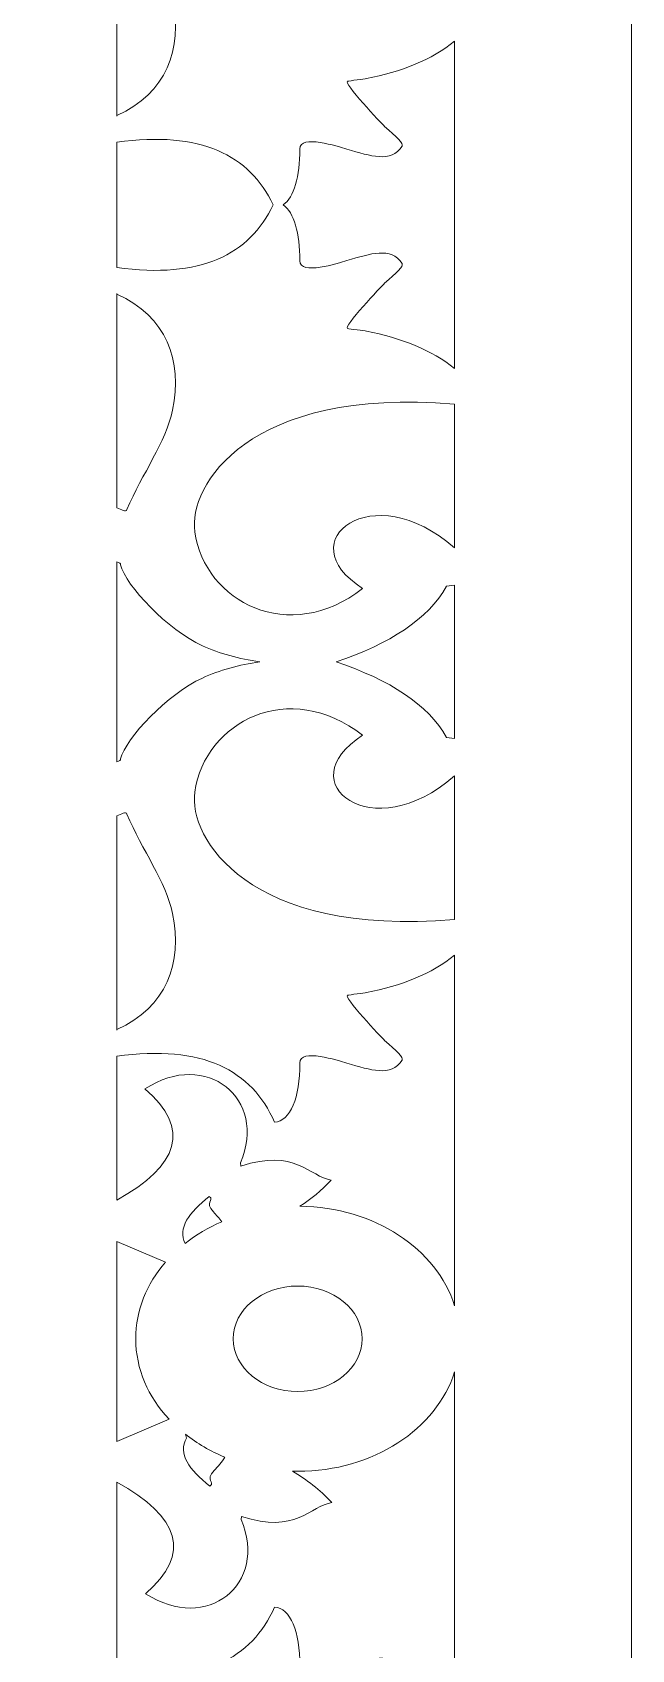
# Model space of a CAD drawing. Header units: centimetres. Extents: x -11.7 to 11.7, y -11.4 to 11.4.
# Drawn here: x 9.8 to 11.73, y -5.45 to -0.24 of the extents above; entities that cross this region are included whole.
import ezdxf

# ---------------------------------------------------------------- set-up
doc = ezdxf.new("R2010")
doc.units = ezdxf.units.CM
doc.header["$MEASUREMENT"] = 0
doc.layers.add('Layer 1', color=7, linetype='Continuous')

msp = doc.modelspace()

# ---------------------------------------------------------------- linework, layer by layer
at = {"layer": 'Layer 1', "lineweight": 9}
for points, knots in [([(0.34511, 11.38151), (0.34511, 11.38151), (11.72662, 11.38151), (11.72662, 11.38151), (11.72662, 11.38151), (11.72662, 11.38151), (11.72662, 11.38151), (11.72662, 11.38151), (11.72662, -11.38151), (11.72662, -11.38151), (11.72662, -11.38151), (11.72662, -11.38151), (11.72662, -11.38151), (11.72662, -11.38151), (0.34511, -11.38151), (0.34511, -11.38151), (0.34511, -11.38151), (0.34511, -11.38151), (0.34511, -11.38151), (0.34511, -11.38151), (0.34511, 11.38151), (0.34511, 11.38151)], [0, 0, 0, 0, 0.1428571, 0.1428571, 0.1428571, 0.2857143, 0.2857143, 0.2857143, 0.4285714, 0.4285714, 0.4285714, 0.5714286, 0.5714286, 0.5714286, 0.7142857, 0.7142857, 0.7142857, 0.8571429, 0.8571429, 0.8571429, 1, 1, 1, 1]), ([(10.06768, 0.18224), (10.06768, 0.18224), (10.06768, -0.50925), (10.06768, -0.50925), (10.06768, -0.50925), (10.06768, -0.50925), (10.06768, -0.50925), (10.06768, -0.50925), (10.06855, -0.50647), (10.06855, -0.50647), (10.06855, -0.50647), (10.06855, -0.50647), (10.06855, -0.50647), (10.22758, -0.43672), (10.28126, -0.29239), (10.24744, -0.13302), (10.24744, -0.13302), (10.24744, -0.13302), (10.24744, -0.13302), (10.22566, -0.03037), (10.15045, 0.07129), (10.10077, 0.18738), (10.10077, 0.18738), (10.10077, 0.18738), (10.10077, 0.18738), (10.09676, 0.19675), (10.08305, 0.18771), (10.06768, 0.18224)], [0, 0, 0, 0, 0.1111111, 0.1111111, 0.1111111, 0.2222222, 0.2222222, 0.2222222, 0.3333333, 0.3333333, 0.3333333, 0.4444444, 0.4444444, 0.4444444, 0.5555556, 0.5555556, 0.5555556, 0.6666667, 0.6666667, 0.6666667, 0.7777778, 0.7777778, 0.7777778, 0.8888889, 0.8888889, 0.8888889, 1, 1, 1, 1]), ([(11.15629, -0.26755), (11.15629, -0.26755), (11.15629, -1.32196), (11.15629, -1.32196), (11.15629, -1.32196), (11.15629, -1.32196), (11.15629, -1.32196), (11.08416, -1.26347), (10.98349, -1.22274), (10.87197, -1.202), (10.87197, -1.202), (10.87197, -1.202), (10.87197, -1.202), (10.86504, -1.20071), (10.81884, -1.19446), (10.81173, -1.19331), (10.81173, -1.19331), (10.81173, -1.19331), (10.81173, -1.19331), (10.79441, -1.19051), (10.92177, -1.05568), (10.93086, -1.04753), (10.93086, -1.04753), (10.93086, -1.04753), (10.93086, -1.04753), (10.96851, -1.0138), (10.99313, -0.9932), (10.98698, -0.98374), (10.98698, -0.98374), (10.98698, -0.98374), (10.98698, -0.98374), (10.9513, -0.92886), (10.88588, -0.95213), (10.80953, -0.97422), (10.80953, -0.97422), (10.80953, -0.97422), (10.80953, -0.97422), (10.78129, -0.98239), (10.65746, -1.02338), (10.65783, -0.97489), (10.65783, -0.97489), (10.65783, -0.97489), (10.65783, -0.97489), (10.65849, -0.8857), (10.63808, -0.8197), (10.60451, -0.79476), (10.60451, -0.79476), (10.60451, -0.79476), (10.60451, -0.79476), (10.63808, -0.76981), (10.6585, -0.70382), (10.65783, -0.61463), (10.65783, -0.61463), (10.65783, -0.61463), (10.65783, -0.61463), (10.65746, -0.56613), (10.78129, -0.60712), (10.80953, -0.61529), (10.80953, -0.61529), (10.80953, -0.6153), (10.80953, -0.6153), (10.88588, -0.63738), (10.9513, -0.66066), (10.98698, -0.60577), (10.98698, -0.60577), (10.98698, -0.60577), (10.98698, -0.60577), (10.99313, -0.59631), (10.96851, -0.57572), (10.93086, -0.54198), (10.93086, -0.54198), (10.93086, -0.54198), (10.93086, -0.54198), (10.92177, -0.53384), (10.79441, -0.399), (10.81173, -0.39621), (10.81173, -0.39621), (10.81173, -0.39621), (10.81173, -0.39621), (10.81884, -0.39506), (10.86504, -0.38881), (10.87197, -0.38752), (10.87197, -0.38752), (10.87197, -0.38752), (10.87197, -0.38752), (10.98349, -0.36677), (11.08416, -0.32605), (11.15629, -0.26755)], [0, 0, 0, 0, 0.0344828, 0.0344828, 0.0344828, 0.0689655, 0.0689655, 0.0689655, 0.1034483, 0.1034483, 0.1034483, 0.137931, 0.137931, 0.137931, 0.1724138, 0.1724138, 0.1724138, 0.2068966, 0.2068966, 0.2068966, 0.2413793, 0.2413793, 0.2413793, 0.2758621, 0.2758621, 0.2758621, 0.3103448, 0.3103448, 0.3103448, 0.3448276, 0.3448276, 0.3448276, 0.3793103, 0.3793103, 0.3793103, 0.4137931, 0.4137931, 0.4137931, 0.4482759, 0.4482759, 0.4482759, 0.4827586, 0.4827586, 0.4827586, 0.5172414, 0.5172414, 0.5172414, 0.5517241, 0.5517241, 0.5517241, 0.5862069, 0.5862069, 0.5862069, 0.6206897, 0.6206897, 0.6206897, 0.6551724, 0.6551724, 0.6551724, 0.6896552, 0.6896552, 0.6896552, 0.7241379, 0.7241379, 0.7241379, 0.7586207, 0.7586207, 0.7586207, 0.7931034, 0.7931034, 0.7931034, 0.8275862, 0.8275862, 0.8275862, 0.862069, 0.862069, 0.862069, 0.8965517, 0.8965517, 0.8965517, 0.9310345, 0.9310345, 0.9310345, 0.9655172, 0.9655172, 0.9655172, 1, 1, 1, 1]), ([(10.57146, -0.79475), (10.49577, -0.63456), (10.33961, -0.55539), (10.06768, -0.59278), (10.06768, -0.59278), (10.06768, -0.59278), (10.06768, -0.59278), (10.06768, -0.59278), (10.06768, -0.99673), (10.06768, -0.99673), (10.06768, -0.99673), (10.06768, -0.99673), (10.06768, -0.99673), (10.33961, -1.03413), (10.49577, -0.95495), (10.57146, -0.79475)], [0, 0, 0, 0, 0.2, 0.2, 0.2, 0.4, 0.4, 0.4, 0.6, 0.6, 0.6, 0.8, 0.8, 0.8, 1, 1, 1, 1]), ([(10.06768, -1.08027), (10.06768, -1.08027), (10.06768, -1.77175), (10.06768, -1.77175), (10.06768, -1.77175), (10.06768, -1.77175), (10.06768, -1.77175), (10.08305, -1.77723), (10.09676, -1.78626), (10.10077, -1.77689), (10.10077, -1.77689), (10.10077, -1.77689), (10.10077, -1.77689), (10.15045, -1.6608), (10.22566, -1.55914), (10.24744, -1.4565), (10.24744, -1.4565), (10.24744, -1.4565), (10.24744, -1.4565), (10.28126, -1.29713), (10.22758, -1.1528), (10.06855, -1.08305), (10.06855, -1.08305), (10.06855, -1.08305), (10.06855, -1.08305), (10.06855, -1.08305), (10.06768, -1.08027), (10.06768, -1.08027)], [0, 0, 0, 0, 0.1111111, 0.1111111, 0.1111111, 0.2222222, 0.2222222, 0.2222222, 0.3333333, 0.3333333, 0.3333333, 0.4444444, 0.4444444, 0.4444444, 0.5555556, 0.5555556, 0.5555556, 0.6666667, 0.6666667, 0.6666667, 0.7777778, 0.7777778, 0.7777778, 0.8888889, 0.8888889, 0.8888889, 1, 1, 1, 1]), ([(11.15629, -1.43759), (11.15629, -1.43759), (11.15629, -1.90064), (11.15629, -1.90064), (11.15629, -1.90064), (11.15629, -1.90064), (11.15629, -1.90064), (10.89288, -1.66683), (10.61748, -1.87727), (10.86005, -2.03124), (10.86005, -2.03124), (10.86005, -2.03124), (10.86005, -2.03124), (10.62363, -2.21589), (10.35192, -2.07535), (10.31938, -1.84826), (10.31938, -1.84826), (10.31938, -1.84826), (10.31938, -1.84826), (10.29829, -1.70113), (10.49056, -1.37975), (11.15629, -1.43759)], [0, 0, 0, 0, 0.1428571, 0.1428571, 0.1428571, 0.2857143, 0.2857143, 0.2857143, 0.4285714, 0.4285714, 0.4285714, 0.5714286, 0.5714286, 0.5714286, 0.7142857, 0.7142857, 0.7142857, 0.8571429, 0.8571429, 0.8571429, 1, 1, 1, 1]), ([(10.06768, -1.94527), (10.06768, -1.94527), (10.06768, -2.59042), (10.06768, -2.59042), (10.06768, -2.59042), (10.06768, -2.59042), (10.06768, -2.59042), (10.07538, -2.5873), (10.08158, -2.58415), (10.07988, -2.58096), (10.07988, -2.58096), (10.07988, -2.58096), (10.07988, -2.58096), (10.09672, -2.51299), (10.23249, -2.37084), (10.34372, -2.31988), (10.34372, -2.31988), (10.34372, -2.31988), (10.34372, -2.31988), (10.39919, -2.29447), (10.46173, -2.27723), (10.52861, -2.26784), (10.52861, -2.26784), (10.52861, -2.26784), (10.52861, -2.26784), (10.46173, -2.25846), (10.39919, -2.24122), (10.34372, -2.21581), (10.34372, -2.21581), (10.34372, -2.21581), (10.34372, -2.21581), (10.23249, -2.16485), (10.09672, -2.02269), (10.07988, -1.95473), (10.07988, -1.95473), (10.07988, -1.95473), (10.07988, -1.95473), (10.08158, -1.95154), (10.07538, -1.94839), (10.06768, -1.94527)], [0, 0, 0, 0, 0.0769231, 0.0769231, 0.0769231, 0.1538462, 0.1538462, 0.1538462, 0.2307692, 0.2307692, 0.2307692, 0.3076923, 0.3076923, 0.3076923, 0.3846154, 0.3846154, 0.3846154, 0.4615385, 0.4615385, 0.4615385, 0.5384615, 0.5384615, 0.5384615, 0.6153846, 0.6153846, 0.6153846, 0.6923077, 0.6923077, 0.6923077, 0.7692308, 0.7692308, 0.7692308, 0.8461538, 0.8461538, 0.8461538, 0.9230769, 0.9230769, 0.9230769, 1, 1, 1, 1]), ([(11.15629, -2.02069), (11.15629, -2.02069), (11.15629, -2.515), (11.15629, -2.515), (11.15629, -2.515), (11.15629, -2.515), (11.15629, -2.515), (11.15629, -2.515), (11.1305, -2.51141), (11.1305, -2.51141), (11.1305, -2.51141), (11.1305, -2.51141), (11.1305, -2.51141), (11.07112, -2.4049), (10.94705, -2.32603), (10.77452, -2.26784), (10.77452, -2.26784), (10.77452, -2.26784), (10.77452, -2.26784), (10.94705, -2.20967), (11.07112, -2.13079), (11.1305, -2.02428), (11.1305, -2.02428), (11.1305, -2.02428), (11.1305, -2.02428), (11.1305, -2.02428), (11.15629, -2.02069), (11.15629, -2.02069)], [0, 0, 0, 0, 0.1111111, 0.1111111, 0.1111111, 0.2222222, 0.2222222, 0.2222222, 0.3333333, 0.3333333, 0.3333333, 0.4444444, 0.4444444, 0.4444444, 0.5555556, 0.5555556, 0.5555556, 0.6666667, 0.6666667, 0.6666667, 0.7777778, 0.7777778, 0.7777778, 0.8888889, 0.8888889, 0.8888889, 1, 1, 1, 1]), ([(11.15629, -2.63505), (11.15629, -2.63505), (11.15629, -3.0981), (11.15629, -3.0981), (11.15629, -3.0981), (11.15629, -3.09811), (11.15629, -3.09811), (10.49056, -3.15594), (10.29829, -2.83456), (10.31938, -2.68743), (10.31938, -2.68743), (10.31938, -2.68743), (10.31938, -2.68743), (10.35192, -2.46034), (10.62363, -2.3198), (10.86005, -2.50445), (10.86005, -2.50445), (10.86005, -2.50445), (10.86005, -2.50445), (10.61748, -2.65842), (10.89288, -2.86886), (11.15629, -2.63505)], [0, 0, 0, 0, 0.1428571, 0.1428571, 0.1428571, 0.2857143, 0.2857143, 0.2857143, 0.4285714, 0.4285714, 0.4285714, 0.5714286, 0.5714286, 0.5714286, 0.7142857, 0.7142857, 0.7142857, 0.8571429, 0.8571429, 0.8571429, 1, 1, 1, 1]), ([(10.06768, -2.76394), (10.06768, -2.76394), (10.06768, -3.45543), (10.06768, -3.45543), (10.06768, -3.45543), (10.06768, -3.45543), (10.06768, -3.45543), (10.06768, -3.45543), (10.06855, -3.45265), (10.06855, -3.45265), (10.06855, -3.45265), (10.06855, -3.45265), (10.06855, -3.45265), (10.22758, -3.3829), (10.28126, -3.23856), (10.24744, -3.0792), (10.24744, -3.0792), (10.24744, -3.0792), (10.24744, -3.0792), (10.22566, -2.97655), (10.15045, -2.87489), (10.10077, -2.7588), (10.10077, -2.7588), (10.10077, -2.7588), (10.10077, -2.7588), (10.09676, -2.74943), (10.08305, -2.75846), (10.06768, -2.76394)], [0, 0, 0, 0, 0.1111111, 0.1111111, 0.1111111, 0.2222222, 0.2222222, 0.2222222, 0.3333333, 0.3333333, 0.3333333, 0.4444444, 0.4444444, 0.4444444, 0.5555556, 0.5555556, 0.5555556, 0.6666667, 0.6666667, 0.6666667, 0.7777778, 0.7777778, 0.7777778, 0.8888889, 0.8888889, 0.8888889, 1, 1, 1, 1]), ([(11.15629, -3.21373), (11.15629, -3.21373), (11.15629, -4.3434), (11.15629, -4.3434), (11.15629, -4.3434), (11.15629, -4.3434), (11.15629, -4.3434), (11.0991, -4.16082), (10.89817, -4.02541), (10.65808, -4.02274), (10.65808, -4.02274), (10.65808, -4.02274), (10.65808, -4.02274), (10.69343, -3.99924), (10.72725, -3.9718), (10.75907, -3.93837), (10.75907, -3.93837), (10.75907, -3.93837), (10.75907, -3.93837), (10.69023, -3.92754), (10.64226, -3.83446), (10.46782, -3.89344), (10.46782, -3.89344), (10.46782, -3.89344), (10.46782, -3.89344), (10.46782, -3.89344), (10.46606, -3.88291), (10.46606, -3.88291), (10.46606, -3.88291), (10.46606, -3.88291), (10.46606, -3.88291), (10.55484, -3.67605), (10.35684, -3.51541), (10.1588, -3.64412), (10.1588, -3.64412), (10.1588, -3.64412), (10.1588, -3.64412), (10.30762, -3.7725), (10.26886, -3.89166), (10.06768, -4.00285), (10.06768, -4.00285), (10.06768, -4.00285), (10.06768, -4.00285), (10.06768, -4.00285), (10.06768, -3.53896), (10.06768, -3.53896), (10.06768, -3.53896), (10.06768, -3.53896), (10.06768, -3.53896), (10.34565, -3.50074), (10.50266, -3.5843), (10.5764, -3.75171), (10.5764, -3.75171), (10.5764, -3.75171), (10.5764, -3.75171), (10.6263, -3.74814), (10.65867, -3.67274), (10.65783, -3.5608), (10.65783, -3.5608), (10.65783, -3.5608), (10.65783, -3.5608), (10.65746, -3.51231), (10.78129, -3.5533), (10.80953, -3.56147), (10.80953, -3.56147), (10.80953, -3.56147), (10.80953, -3.56147), (10.88588, -3.58356), (10.9513, -3.60684), (10.98698, -3.55195), (10.98698, -3.55195), (10.98698, -3.55195), (10.98698, -3.55195), (10.99313, -3.54249), (10.96851, -3.52189), (10.93086, -3.48816), (10.93086, -3.48816), (10.93086, -3.48816), (10.93086, -3.48816), (10.92177, -3.48002), (10.79441, -3.34518), (10.81173, -3.34239), (10.81173, -3.34239), (10.81173, -3.34239), (10.81173, -3.34239), (10.81884, -3.34124), (10.86504, -3.33498), (10.87197, -3.33369), (10.87197, -3.33369), (10.87197, -3.33369), (10.87197, -3.33369), (10.98349, -3.31295), (11.08416, -3.27222), (11.15629, -3.21373)], [0, 0, 0, 0, 0.0322581, 0.0322581, 0.0322581, 0.0645161, 0.0645161, 0.0645161, 0.0967742, 0.0967742, 0.0967742, 0.1290323, 0.1290323, 0.1290323, 0.1612903, 0.1612903, 0.1612903, 0.1935484, 0.1935484, 0.1935484, 0.2258065, 0.2258065, 0.2258065, 0.2580645, 0.2580645, 0.2580645, 0.2903226, 0.2903226, 0.2903226, 0.3225806, 0.3225806, 0.3225806, 0.3548387, 0.3548387, 0.3548387, 0.3870968, 0.3870968, 0.3870968, 0.4193548, 0.4193548, 0.4193548, 0.4516129, 0.4516129, 0.4516129, 0.483871, 0.483871, 0.483871, 0.516129, 0.516129, 0.516129, 0.5483871, 0.5483871, 0.5483871, 0.5806452, 0.5806452, 0.5806452, 0.6129032, 0.6129032, 0.6129032, 0.6451613, 0.6451613, 0.6451613, 0.6774194, 0.6774194, 0.6774194, 0.7096774, 0.7096774, 0.7096774, 0.7419355, 0.7419355, 0.7419355, 0.7741935, 0.7741935, 0.7741935, 0.8064516, 0.8064516, 0.8064516, 0.8387097, 0.8387097, 0.8387097, 0.8709677, 0.8709677, 0.8709677, 0.9032258, 0.9032258, 0.9032258, 0.9354839, 0.9354839, 0.9354839, 0.9677419, 0.9677419, 0.9677419, 1, 1, 1, 1]), ([(10.40636, -4.0724), (10.36311, -4.09122), (10.32348, -4.11486), (10.28853, -4.14247), (10.28853, -4.14247), (10.28853, -4.14247), (10.28853, -4.14247), (10.26328, -4.09365), (10.3002, -4.04283), (10.36591, -3.99109), (10.36591, -3.99109), (10.36591, -3.99109), (10.36591, -3.99109), (10.38429, -4.00537), (10.34857, -4.00858), (10.37925, -4.04116), (10.37925, -4.04116), (10.37925, -4.04116), (10.37925, -4.04116), (10.38797, -4.05042), (10.39804, -4.06117), (10.40636, -4.0724)], [0, 0, 0, 0, 0.1428571, 0.1428571, 0.1428571, 0.2857143, 0.2857143, 0.2857143, 0.4285714, 0.4285714, 0.4285714, 0.5714286, 0.5714286, 0.5714286, 0.7142857, 0.7142857, 0.7142857, 0.8571429, 0.8571429, 0.8571429, 1, 1, 1, 1]), ([(10.06768, -4.13615), (10.06768, -4.13615), (10.06768, -4.78053), (10.06768, -4.78053), (10.06768, -4.78053), (10.06768, -4.78053), (10.06768, -4.78053), (10.06768, -4.78053), (10.23633, -4.70921), (10.23633, -4.70921), (10.23633, -4.70921), (10.23633, -4.70921), (10.23633, -4.70921), (10.16907, -4.63729), (10.12908, -4.54738), (10.12908, -4.44981), (10.12908, -4.44981), (10.12908, -4.44981), (10.12908, -4.44981), (10.12908, -4.35775), (10.16466, -4.27249), (10.22517, -4.20275), (10.22517, -4.20275), (10.22517, -4.20275), (10.22517, -4.20275), (10.22517, -4.20275), (10.06768, -4.13615), (10.06768, -4.13615)], [0, 0, 0, 0, 0.1111111, 0.1111111, 0.1111111, 0.2222222, 0.2222222, 0.2222222, 0.3333333, 0.3333333, 0.3333333, 0.4444444, 0.4444444, 0.4444444, 0.5555556, 0.5555556, 0.5555556, 0.6666667, 0.6666667, 0.6666667, 0.7777778, 0.7777778, 0.7777778, 0.8888889, 0.8888889, 0.8888889, 1, 1, 1, 1]), ([(10.44317, -4.44981), (10.44317, -4.54371), (10.53615, -4.61983), (10.65085, -4.61983), (10.65085, -4.61983), (10.65085, -4.61983), (10.65085, -4.61983), (10.76555, -4.61983), (10.85853, -4.54371), (10.85853, -4.44981), (10.85853, -4.44981), (10.85853, -4.44981), (10.85853, -4.44981), (10.85853, -4.35591), (10.76555, -4.27979), (10.65085, -4.27979), (10.65085, -4.27979), (10.65085, -4.27979), (10.65085, -4.27979), (10.53615, -4.27979), (10.44317, -4.35591), (10.44317, -4.44981)], [0, 0, 0, 0, 0.1428571, 0.1428571, 0.1428571, 0.2857143, 0.2857143, 0.2857143, 0.4285714, 0.4285714, 0.4285714, 0.5714286, 0.5714286, 0.5714286, 0.7142857, 0.7142857, 0.7142857, 0.8571429, 0.8571429, 0.8571429, 1, 1, 1, 1]), ([(11.15629, -4.55624), (11.15629, -4.55624), (11.15629, -5.84871), (11.15629, -5.84871), (11.15629, -5.84871), (11.15629, -5.84871), (11.15629, -5.84871), (11.08416, -5.79066), (10.98349, -5.75024), (10.87197, -5.72966), (10.87197, -5.72966), (10.87197, -5.72966), (10.87197, -5.72966), (10.86504, -5.72837), (10.81884, -5.72217), (10.81173, -5.72103), (10.81173, -5.72103), (10.81173, -5.72103), (10.81173, -5.72103), (10.79441, -5.71825), (10.92177, -5.58444), (10.93086, -5.57635), (10.93086, -5.57635), (10.93086, -5.57635), (10.93086, -5.57635), (10.96851, -5.54287), (10.99313, -5.52243), (10.98698, -5.51304), (10.98698, -5.51304), (10.98698, -5.51304), (10.98698, -5.51304), (10.9513, -5.45857), (10.88588, -5.48168), (10.80953, -5.50359), (10.80953, -5.50359), (10.80953, -5.50359), (10.80953, -5.50359), (10.78129, -5.5117), (10.65746, -5.55239), (10.65783, -5.50425), (10.65783, -5.50425), (10.65783, -5.50425), (10.65783, -5.50425), (10.65866, -5.39317), (10.6263, -5.31833), (10.5764, -5.31479), (10.5764, -5.31479), (10.5764, -5.31479), (10.5764, -5.31479), (10.50266, -5.48094), (10.34565, -5.56387), (10.06768, -5.52594), (10.06768, -5.52594), (10.06768, -5.52594), (10.06768, -5.52594), (10.06768, -5.52594), (10.06768, -4.91174), (10.06768, -4.91174), (10.06768, -4.91174), (10.06768, -4.91174), (10.06768, -4.91174), (10.27072, -5.02326), (10.31029, -5.14282), (10.16094, -5.27165), (10.16094, -5.27165), (10.16094, -5.27165), (10.16094, -5.27165), (10.35898, -5.40036), (10.55698, -5.23972), (10.4682, -5.03287), (10.4682, -5.03287), (10.4682, -5.03287), (10.4682, -5.03287), (10.4682, -5.03287), (10.46995, -5.02233), (10.46995, -5.02233), (10.46995, -5.02233), (10.46995, -5.02233), (10.46995, -5.02233), (10.6444, -5.08131), (10.69237, -4.98823), (10.76121, -4.9774), (10.76121, -4.9774), (10.76121, -4.9774), (10.76121, -4.9774), (10.72172, -4.93592), (10.67916, -4.90365), (10.63441, -4.87672), (10.63441, -4.87672), (10.63441, -4.87672), (10.63441, -4.87672), (10.63987, -4.87687), (10.64535, -4.87696), (10.65085, -4.87696), (10.65085, -4.87696), (10.65085, -4.87696), (10.65085, -4.87696), (10.89413, -4.87696), (11.09852, -4.74065), (11.15629, -4.55624)], [0, 0, 0, 0, 0.030303, 0.030303, 0.030303, 0.0606061, 0.0606061, 0.0606061, 0.0909091, 0.0909091, 0.0909091, 0.1212121, 0.1212121, 0.1212121, 0.1515152, 0.1515152, 0.1515152, 0.1818182, 0.1818182, 0.1818182, 0.2121212, 0.2121212, 0.2121212, 0.2424242, 0.2424242, 0.2424242, 0.2727273, 0.2727273, 0.2727273, 0.3030303, 0.3030303, 0.3030303, 0.3333333, 0.3333333, 0.3333333, 0.3636364, 0.3636364, 0.3636364, 0.3939394, 0.3939394, 0.3939394, 0.4242424, 0.4242424, 0.4242424, 0.4545455, 0.4545455, 0.4545455, 0.4848485, 0.4848485, 0.4848485, 0.5151515, 0.5151515, 0.5151515, 0.5454545, 0.5454545, 0.5454545, 0.5757576, 0.5757576, 0.5757576, 0.6060606, 0.6060606, 0.6060606, 0.6363636, 0.6363636, 0.6363636, 0.6666667, 0.6666667, 0.6666667, 0.6969697, 0.6969697, 0.6969697, 0.7272727, 0.7272727, 0.7272727, 0.7575758, 0.7575758, 0.7575758, 0.7878788, 0.7878788, 0.7878788, 0.8181818, 0.8181818, 0.8181818, 0.8484848, 0.8484848, 0.8484848, 0.8787879, 0.8787879, 0.8787879, 0.9090909, 0.9090909, 0.9090909, 0.9393939, 0.9393939, 0.9393939, 0.969697, 0.969697, 0.969697, 1, 1, 1, 1]), ([(10.28923, -4.7577), (10.32669, -4.78721), (10.36954, -4.81215), (10.41642, -4.83149), (10.41642, -4.83149), (10.41642, -4.83149), (10.41642, -4.83149), (10.40737, -4.84693), (10.39316, -4.86212), (10.38139, -4.87462), (10.38139, -4.87462), (10.38139, -4.87462), (10.38139, -4.87462), (10.35071, -4.90719), (10.38644, -4.9104), (10.36805, -4.92468), (10.36805, -4.92468), (10.36805, -4.92468), (10.36805, -4.92468), (10.30074, -4.87168), (10.26363, -4.81965), (10.29262, -4.76973), (10.29262, -4.76973), (10.29262, -4.76973), (10.29262, -4.76973), (10.29262, -4.76973), (10.28923, -4.7577), (10.28923, -4.7577)], [0, 0, 0, 0, 0.1111111, 0.1111111, 0.1111111, 0.2222222, 0.2222222, 0.2222222, 0.3333333, 0.3333333, 0.3333333, 0.4444444, 0.4444444, 0.4444444, 0.5555556, 0.5555556, 0.5555556, 0.6666667, 0.6666667, 0.6666667, 0.7777778, 0.7777778, 0.7777778, 0.8888889, 0.8888889, 0.8888889, 1, 1, 1, 1])]:
    msp.add_open_spline(points, degree=3, knots=knots, dxfattribs=at)

doc.saveas('drawing.dxf')
